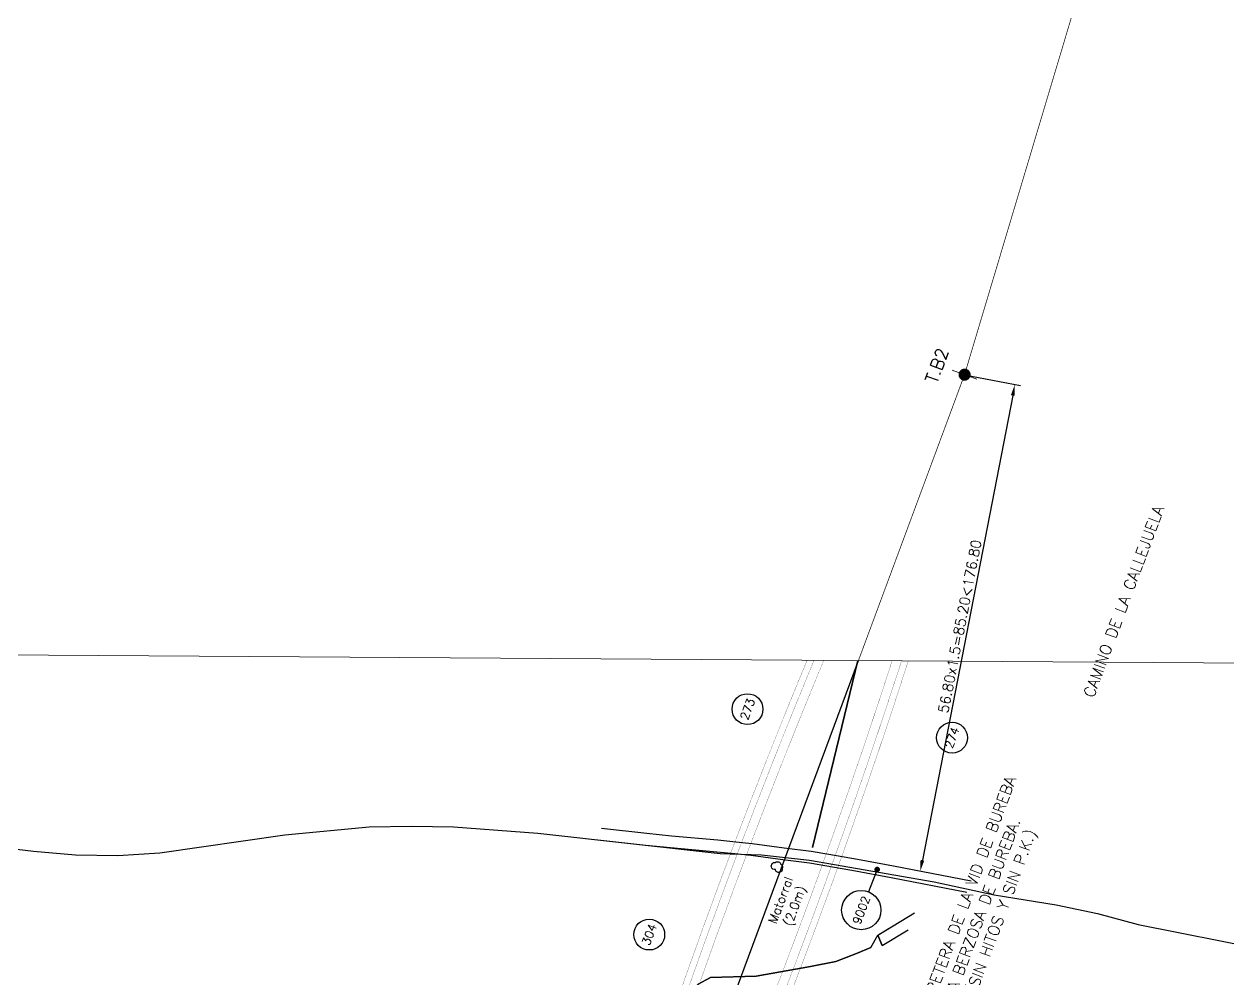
# Model space of a CAD drawing. Header units: metres. Extents: x -4 to 509425, y 7549 to 4732445.
# Drawn here: x 475852.2 to 476281.4, y 4720017.1 to 4720357.5 of the extents above; entities that cross this region are included whole.
import ezdxf
from ezdxf.enums import TextEntityAlignment as Align

# ---------------------------------------------------------------- set-up
doc = ezdxf.new("R2010")
doc.units = ezdxf.units.M
doc.header["$LTSCALE"] = 0.01
doc.header["$MEASUREMENT"] = 0
doc.header["$PDMODE"] = 35
doc.header["$PDSIZE"] = -1.5
doc.linetypes.add('DASHDOT', pattern=[1, 0.5, -0.25, 0, -0.25])
doc.layers.get('0').update_dxf_attribs({"lineweight": 0})
for name, color, linetype in [('AFECTACION', 7, 'Continuous'), ('autovias y carreteras CyL', 2, 'Continuous'), ('CAMINO', 6, 'Continuous'), ('CARRETERAS', 36, 'Continuous'), ('COTAS', 7, 'Continuous'), ('NUDO GAROÑA', 211, 'Continuous'), ('NUMERO PARCELAS', 151, 'Continuous'), ('PARCELAS', 31, 'Continuous'), ('PLAN_TALUD', 9, 'TALUD')]:
    doc.layers.add(name, color=color, linetype=linetype)
doc.layers.add('ARBOLADO', color=70, linetype='Continuous', transparency=0.3)
for name, color, linetype, lineweight in [('Dist. Explosiva (Arbolado)', 68, 'Continuous', 0), ('LINEA LA VID-EL CARRASCAL EXISTENTE', 255, 'Continuous', 0), ('VCRB LINEA ENTRONQUE', 7, 'Continuous', 0), ('Zona No Edificación', 250, 'Continuous', 0)]:
    doc.layers.add(name, color=color, linetype=linetype, lineweight=lineweight)
doc.styles.add('COTAS', font='ROMANS.SHX', dxfattribs={"height": 3.6})
doc.styles.add('ROMANS', font='romans.shx')
doc.styles.get("Standard").update_dxf_attribs({"font": 'arial.ttf'})
doc.linetypes.add('TALUD', pattern='A,3.771842,["/",Standard,S=9.40275,R=213.589786,X=0,Y=-0.009897],4.545358,["/",Standard,S=3.7611,R=213.589786,X=0,Y=0.010794],0.740955', length=9.058155)
doc.dimstyles.new('1_1000', dxfattribs={"dimtxt": 3.6, "dimasz": 4, "dimexe": 2, "dimexo": 0, "dimgap": 1, "dimtad": 1, "dimzin": 0, "dimtxsty": 'COTAS', "dimcen": 0, "dimaunit": 2, "dimadec": 3, "dimazin": 0, "dimtfac": 1, "dimtmove": 0, "dimatfit": 3, "dimfxl": 1, "dimtolj": 1, "dimtzin": 0, "dimarcsym": 0})

# ---------------------------------------------------------------- blocks, each defined once
blk = doc.blocks.new('*D7')
at = {"layer": 'COTAS', "color": 0, "linetype": 'Continuous', "lineweight": -2, "transparency": 16777216}
for p, q in [((476187.49, 4720232.52), (476207.39, 4720228.65)), ((476204.67, 4720225.11), (476172.44, 4720059.41))]:
    blk.add_line(p, q, dxfattribs=at)
at = {"layer": 'COTAS', "color": 0, "linetype": 'Continuous', "transparency": 16777216}
for points in [[(476204.01, 4720225.23), (476205.32, 4720224.98), (476205.43, 4720229.03)], [(476171.79, 4720059.54), (476173.1, 4720059.28), (476171.68, 4720055.48)]]:
    blk.add_solid(points, dxfattribs=at)
at = {"layer": 'Defpoints', "color": 0, "linetype": 'Continuous', "transparency": 16777216}
for p in [(476187.49, 4720232.52), (476153.74, 4720058.97), (476171.68, 4720055.48)]:
    blk.add_point(p, dxfattribs=at)
at = {"layer": 'COTAS', "color": 0, "linetype": 'Continuous', "transparency": 16777216, "insert": (476185.81, 4720142.79), "char_height": 3.6, "attachment_point": 5, "rotation": 78.9949, "style": 'COTAS'}
blk.add_mtext('\\A1;56.80x1.5=85.20<176.80', dxfattribs=at)

msp = doc.modelspace()

# ---------------------------------------------------------------- linework, layer by layer
at = {"color": 5}
msp.add_lwpolyline([(490840.266, 4717243.146), (484895.504, 4717739.237), (483607.637, 4717664), (483465.041, 4717952.185), (479025.126, 4718116.267), (478713.772, 4718728.814), (478509.323, 4719542.064), (477889.601, 4719719.27), (475567.498, 4719734.471), (475570.116, 4720134.463), (477885.142, 4720119.308), (481205.446, 4721268.321)], dxfattribs=at)
at = {"layer": 'AFECTACION', "color": 132, "linetype": 'Continuous', "const_width": 0.08}
for points in [[(476093.312, 4720016.425), (476098.999, 4720032.319), (476104.742, 4720047.992), (476110.537, 4720063.451), (476116.382, 4720078.7), (476122.275, 4720093.744), (476128.214, 4720108.588), (476134.197, 4720123.236), (476137.327, 4720130.749)], [(476117.881, 4720007.433), (476123.948, 4720023.199), (476129.83, 4720038.834), (476135.531, 4720054.34), (476141.057, 4720069.719), (476146.413, 4720084.974), (476151.603, 4720100.108), (476156.632, 4720115.121), (476161.505, 4720130.017), (476161.688, 4720130.59)]]:
    msp.add_lwpolyline(points, dxfattribs=at)
at = {"layer": 'ARBOLADO', "linetype": 'Continuous'}
msp.add_lwpolyline([(476120.02, 4720058.669, -0.5205671), (476122.006, 4720058.006, -0.5205671), (476122.432, 4720056.475, -0.5205671), (476121.528, 4720055.189, -0.5205671), (476120.05, 4720056.172, -0.5205671), (476118.61, 4720057.063, -0.5205671), (476120.02, 4720058.669)], format="xyb", dxfattribs=at)
at = {"layer": 'autovias y carreteras CyL'}
msp.add_polyline3d([(475769.632, 4720080.16, 672.114), (475772.584, 4720075.417, 672.265), (475795.8, 4720071, 672.76), (475840.6, 4720064.5, 674.673), (475855.6, 4720062.7, 675.502), (475870.5, 4720061.4, 676.466), (475885.6, 4720061.099, 676.85), (475900.6, 4720062.099, 677.302), (475945.2, 4720068.499, 677.289), (475975.2, 4720071.299, 677.596), (475990.3, 4720071.599, 677.618), (476005.3, 4720071.299, 677.82), (476035.4, 4720069.1, 678.322), (476100.3, 4720061.899, 679.019), (476115.1, 4720061.399, 678.48), (476132.2, 4720059.499, 677.75), (476176.7, 4720051.799, 675.601), (476198, 4720047.1, 674.959), (476220.1, 4720043.499, 674.505), (476234.9, 4720040.399, 674.54), (476249.4, 4720036.499, 674.683), (476293.7, 4720027.799, 674.343)], dxfattribs=at)
msp.add_polyline3d([(475769.632, 4720080.16, 672.114), (475772.584, 4720075.417, 672.265), (475795.8, 4720071, 672.76), (475840.6, 4720064.5, 674.673), (475855.6, 4720062.7, 675.502), (475870.5, 4720061.4, 676.466), (475885.6, 4720061.099, 676.85), (475900.6, 4720062.099, 677.302), (475945.2, 4720068.499, 677.289), (475975.2, 4720071.299, 677.596), (475990.3, 4720071.599, 677.618), (476005.3, 4720071.299, 677.82), (476035.4, 4720069.1, 678.322), (476100.3, 4720061.899, 679.019), (476115.1, 4720061.399, 678.48), (476132.2, 4720059.499, 677.75), (476176.7, 4720051.799, 675.601), (476198, 4720047.1, 674.959), (476220.1, 4720043.499, 674.505), (476234.9, 4720040.399, 674.54), (476249.4, 4720036.499, 674.683), (476293.7, 4720027.799, 674.343)], dxfattribs=at)
at = {"layer": 'CARRETERAS'}
for points in [[(476189.789, 4720051.963), (476162.172, 4720057.333), (476149.299, 4720059.702), (476139.072, 4720061.459), (476132.825, 4720062.566), (476123.218, 4720063.804), (476111.77, 4720065.324), (476105.971, 4720065.939), (476099.551, 4720066.545), (476083.036, 4720068.073), (476074.263, 4720068.959), (476058.102, 4720070.773)], [(476188.292, 4720047.93), (476161.382, 4720053.164), (476148.556, 4720055.524), (476138.343, 4720057.279), (476132.184, 4720058.369), (476122.667, 4720059.596), (476111.266, 4720061.11), (476105.548, 4720061.717), (476099.156, 4720062.32), (476082.627, 4720063.849), (476073.813, 4720064.739), (476056.775, 4720066.652), (476056.578, 4720066.669)]]:
    msp.add_lwpolyline(points, dxfattribs=at)
at = {"layer": 'Dist. Explosiva (Arbolado)', "linetype": 'Continuous', "const_width": 0.08}
for points in [[(476084.657, 4720001.348), (476090.295, 4720017.491), (476095.99, 4720033.408), (476101.741, 4720049.104), (476107.544, 4720064.586), (476113.398, 4720079.856), (476119.3, 4720094.922), (476125.247, 4720109.787), (476131.239, 4720124.457), (476133.87, 4720130.772)], [(476120.863, 4720006.272), (476126.939, 4720022.061), (476132.829, 4720037.718), (476138.538, 4720053.246), (476144.072, 4720068.648), (476149.436, 4720083.925), (476154.633, 4720099.081), (476159.67, 4720114.116), (476164.55, 4720129.033), (476165.04, 4720130.568)]]:
    msp.add_lwpolyline(points, dxfattribs=at)
at = {"layer": 'LINEA LA VID-EL CARRASCAL EXISTENTE', "linetype": 'Continuous'}
msp.add_line((476183.059, 4720234.089), (476191.921, 4720230.955), dxfattribs=at)
at = {"layer": 'LINEA LA VID-EL CARRASCAL EXISTENTE', "const_width": 0.25}
msp.add_lwpolyline([(476020.09, 4719778), (476049.497, 4719860.846), (476187.49, 4720232.522), (476351.145, 4720779.606), (476312.498, 4721152.491), (477107.96, 4723049.845)], dxfattribs=at)
at = {"layer": 'LINEA LA VID-EL CARRASCAL EXISTENTE', "const_width": 2.16}
msp.add_lwpolyline([(476187.08, 4720231.523, 1), (476187.9, 4720233.521, 1)], format="xyb", close=True, dxfattribs=at)
at = {"layer": 'NUDO GAROÑA', "color": 1}
for points in [[(476020.09, 4719778), (476049.497, 4719860.846), (476149.675, 4720130.669)], [(476049.493, 4719860.79), (476149.684, 4720130.668)]]:
    msp.add_lwpolyline(points, dxfattribs=at)
at = {"layer": 'NUMERO PARCELAS'}
msp.add_line((476156.327, 4720056.146), (476153.218, 4720048.193), dxfattribs=at)
at = {"layer": 'NUMERO PARCELAS', "const_width": 1}
msp.add_lwpolyline([(476156.285, 4720056.644, 1), (476156.369, 4720055.648, 1)], format="xyb", close=True, dxfattribs=at)
at = {"layer": 'NUMERO PARCELAS'}
for centre, radius in [((476110.101, 4720113.307), 5.5), ((476183.029, 4720103.113), 5.5), ((476150.67, 4720041.674), 7), ((476075.065, 4720032.949), 5.5)]:
    msp.add_circle(centre, radius, dxfattribs=at)
at = {"layer": 'PARCELAS'}
for p, q in [((476149.381, 4720130.67), (476133.303, 4720064.018)), ((476133.303, 4720064.018), (476149.381, 4720130.67)), ((476156.595, 4720032.749), (476160.667, 4720035.241)), ((476154.105, 4720028.329), (476156.595, 4720032.749)), ((476158.145, 4720029.088), (476156.595, 4720032.749)), ((476149.005, 4720026.169), (476154.105, 4720028.329)), ((476132.574, 4720021.53), (476141.624, 4720023.4)), ((476141.624, 4720023.4), (476149.005, 4720026.169)), ((476096.925, 4720017.61), (476113.225, 4720018.15)), ((476113.225, 4720018.15), (476132.574, 4720021.53)), ((476092.465, 4720015.29), (476096.925, 4720017.61))]:
    msp.add_line(p, q, dxfattribs=at)
for points in [[(476154.105, 4720028.329), (476156.595, 4720032.749), (476169.613, 4720040.716)], [(476156.595, 4720032.749), (476158.145, 4720029.088), (476167.35, 4720034.622)]]:
    msp.add_lwpolyline(points, dxfattribs=at)
at = {"layer": 'PLAN_TALUD', "ltscale": 0.3}
msp.add_lwpolyline([(476154.105, 4720028.329), (476149.005, 4720026.169), (476141.624, 4720023.4), (476132.574, 4720021.53), (476113.225, 4720018.15), (476096.925, 4720017.61), (476092.465, 4720015.29), (476087.104, 4720009.02), (476083.784, 4720003.26), (476076.774, 4719993.39), (476067.983, 4719982.11)], dxfattribs=at)
at = {"layer": 'VCRB LINEA ENTRONQUE', "linetype": 'Continuous'}
msp.add_line((476183.059, 4720234.089), (476191.921, 4720230.955), dxfattribs=at)
msp.add_line((476183.059, 4720234.089), (476191.921, 4720230.955), dxfattribs=at)
at = {"layer": 'VCRB LINEA ENTRONQUE', "color": 143, "true_color": 0x7aafdf, "const_width": 0.25}
msp.add_lwpolyline([(476020.09, 4719778), (476049.497, 4719860.846), (476187.49, 4720232.522), (476351.145, 4720779.606), (476312.498, 4721152.491), (477107.96, 4723049.845)], dxfattribs=at)
msp.add_lwpolyline([(476020.09, 4719778), (476049.497, 4719860.846), (476187.49, 4720232.522), (476351.145, 4720779.606), (476312.498, 4721152.491), (477107.96, 4723049.845)], dxfattribs=at)
at = {"layer": 'VCRB LINEA ENTRONQUE', "const_width": 2.16}
msp.add_lwpolyline([(476187.08, 4720231.523, 1), (476187.9, 4720233.521, 1)], format="xyb", close=True, dxfattribs=at)
msp.add_lwpolyline([(476187.08, 4720231.523, 1), (476187.9, 4720233.521, 1)], format="xyb", close=True, dxfattribs=at)
at = {"layer": 'Zona No Edificación', "linetype": 'DASHDOT', "const_width": 0.08}
for points in [[(476082.482, 4720002.098), (476088.126, 4720018.258), (476093.828, 4720034.191), (476099.584, 4720049.904), (476105.394, 4720065.401), (476111.254, 4720080.687), (476117.161, 4720095.769), (476123.115, 4720110.649), (476129.112, 4720125.334), (476131.385, 4720130.788)], [(476123.006, 4720005.438), (476129.089, 4720021.243), (476134.985, 4720036.916), (476140.7, 4720052.461), (476146.24, 4720067.878), (476151.609, 4720083.171), (476156.812, 4720098.342), (476161.853, 4720113.393), (476166.738, 4720128.326), (476167.449, 4720130.552)]]:
    msp.add_lwpolyline(points, dxfattribs=at)

# ---------------------------------------------------------------- texts
at = {"layer": 'ARBOLADO', "color": 7, "style": 'ROMANS'}
for s, p in [('Matorral', (476121.855, 4720045.204)), ('(2.0m)', (476126.855, 4720043.186))]:
    msp.add_text(s, height=3.2, rotation=69.63141, dxfattribs=at).set_placement(p, align=Align.MIDDLE_CENTER)
at = {"layer": 'CAMINO', "color": 7, "linetype": 'Continuous', "style": 'ROMANS'}
msp.add_text('CAMINO DE LA CALLEJUELA', height=4, rotation=69.63141, dxfattribs=at).set_placement((476244.205, 4720151.692), align=Align.MIDDLE_CENTER)
at = {"layer": 'CARRETERAS', "color": 7, "insert": (476186.147, 4720046.671), "char_height": 4, "width": 176.88, "attachment_point": 2, "rotation": 69.63141, "style": 'ROMANS'}
msp.add_mtext('CARRETERA DE LA VID DE BUREBA\\PA BERZOSA DE BUREBA.\\P(SIN HITOS Y SIN P.K.)', dxfattribs=at)
at = {"layer": 'LINEA LA VID-EL CARRASCAL EXISTENTE', "style": 'ROMANS'}
msp.add_text('T.B2', height=4.4, rotation=69.63141, dxfattribs=at).set_placement((476177.662, 4720235.79), align=Align.MIDDLE_CENTER)
at = {"layer": 'NUMERO PARCELAS', "style": 'ROMANS'}
for s, p in [('273', (476110.101, 4720113.307)), ('274', (476183.029, 4720103.113)), ('9002', (476150.67, 4720041.674)), ('304', (476075.065, 4720032.949))]:
    msp.add_text(s, height=3, rotation=69.63141, dxfattribs=at).set_placement(p, align=Align.MIDDLE_CENTER)
at = {"layer": 'VCRB LINEA ENTRONQUE', "color": 7, "style": 'ROMANS'}
msp.add_text('T.B2', height=4.4, rotation=69.63141, dxfattribs=at).set_placement((476177.662, 4720235.79), align=Align.MIDDLE_CENTER)
msp.add_text('T.B2', height=4.4, rotation=69.63141, dxfattribs=at).set_placement((476177.662, 4720235.79), align=Align.MIDDLE_CENTER)

# ---------------------------------------------------------------- dimensions: what is measured, and where the dimension line sits
at = {"layer": 'COTAS', "linetype": 'Continuous'}
dim = msp.add_aligned_dim(p1=(476187.49, 4720232.522), p2=(476153.74, 4720058.973), distance=18.275, text='56.80x1.5=85.20<176.80', dimstyle='1_1000', override={"dimse2": 1, "dimtolj": 1}, dxfattribs=at)
dim.commit()
dim.dimension.update_dxf_attribs({"geometry": '*D7', "text_midpoint": (476185.805, 4720142.794)})

doc.saveas('drawing.dxf')
